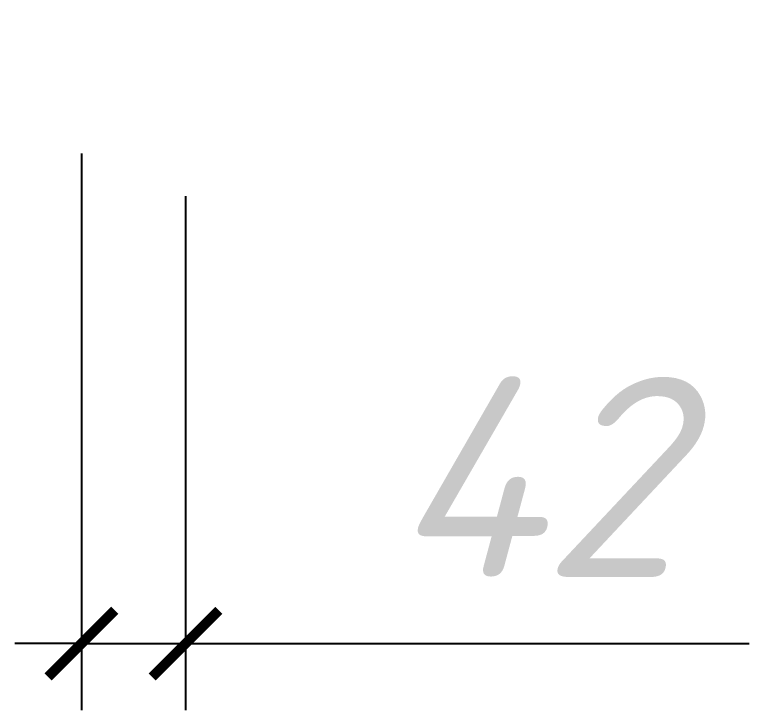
# Model space of a CAD drawing. Header units: millimetres. Extents: x 4247 to 622543, y -201358 to 142419.
# Drawn here: x 615389.6 to 615720, y 36793.2 to 37106.1 of the extents above; entities that cross this region are included whole.
import ezdxf

# ---------------------------------------------------------------- set-up
doc = ezdxf.new("R2010")
doc.units = ezdxf.units.MM
doc.layers.get('DEFPOINTS').update_dxf_attribs({"color": 252, "lineweight": 9})
doc.layers.add('_Турникеты ИСПП', color=254, linetype='Continuous')
doc.styles.add('ISOCPEUR', font='isocpeui.ttf')
doc.styles.get("Standard").update_dxf_attribs({"font": 'romans.shx'})
doc.dimstyles.new('ISO-25', dxfattribs={"dimtxt": 2.5, "dimasz": 2.5, "dimexe": 1.25, "dimexo": 0.625, "dimtad": 1, "dimtxsty": 'Standard', "dimcen": 2.5, "dimadec": 0, "dimazin": 0, "dimtfac": 1, "dimtmove": 0, "dimatfit": 3, "dimfxl": 1, "dimarcsym": 0})

# ---------------------------------------------------------------- blocks, each defined once
blk = doc.blocks.new('_ArchTick')
at = {"color": 0, "linetype": 'ByBlock', "const_width": 0.15}
blk.add_lwpolyline([(-0.5, -0.5), (0.5, 0.5)], dxfattribs=at)
blk = doc.blocks.new('*D574')
at = {"layer": '_Турникеты ИСПП', "color": 0, "lineweight": -2, "ltscale": 10, "transparency": 16777216}
for p, q in [((615419.59, 37043.64), (615419.59, 36793.19)), ((615466.45, 37024.54), (615466.45, 36793.19)), ((615419.59, 36823.19), (615389.59, 36823.19)), ((615419.59, 36823.19), (615466.45, 36823.19)), ((615466.45, 36823.19), (615720.02, 36823.19))]:
    blk.add_line(p, q, dxfattribs=at)
at = {"layer": 'DEFPOINTS', "color": 0, "ltscale": 10, "transparency": 16777216}
for p in [(615419.59, 37106.14), (615466.45, 37087.04), (615466.45, 36823.19)]:
    blk.add_point(p, dxfattribs=at)
at = {"layer": '_Турникеты ИСПП', "color": 0, "lineweight": -2, "ltscale": 10, "transparency": 16777216, "xscale": 30, "yscale": 30, "zscale": 30}
blk.add_blockref('_ArchTick', (615419.59, 36823.19), dxfattribs=at)
at = {"layer": '_Турникеты ИСПП', "color": 0, "lineweight": -2, "ltscale": 10, "transparency": 16777216, "xscale": 30, "yscale": 30, "zscale": 30, "rotation": 180}
blk.add_blockref('_ArchTick', (615466.45, 36823.19), dxfattribs=at)
at = {"layer": '_Турникеты ИСПП', "color": 0, "lineweight": 9, "ltscale": 10, "transparency": 16777216, "insert": (615623.23, 36898.19), "char_height": 90, "attachment_point": 5, "style": 'ISOCPEUR'}
blk.add_mtext('42', dxfattribs=at)

msp = doc.modelspace()

# ---------------------------------------------------------------- dimensions: what is measured, and where the dimension line sits
at = {"layer": '_Турникеты ИСПП', "color": 0, "lineweight": 9, "ltscale": 10}
dim = msp.add_linear_dim(base=(615466.447, 36823.193), p1=(615419.59, 37106.137), p2=(615466.447, 37087.036), angle=180, text='42', dimstyle='ISO-25', override={"dimscale": 100, "dimtxt": 0.9, "dimasz": 0.3, "dimexe": 0.3, "dimgap": 0.3, "dimtxsty": 'ISOCPEUR', "dimblk1": 'ArchTick', "dimblk2": 'ArchTick', "dimsah": 1}, dxfattribs=at)
dim.commit()
dim.dimension.update_dxf_attribs({"geometry": '*D574', "text_midpoint": (615623.231, 36823.193), "dimtype": 160})

doc.saveas('drawing.dxf')
